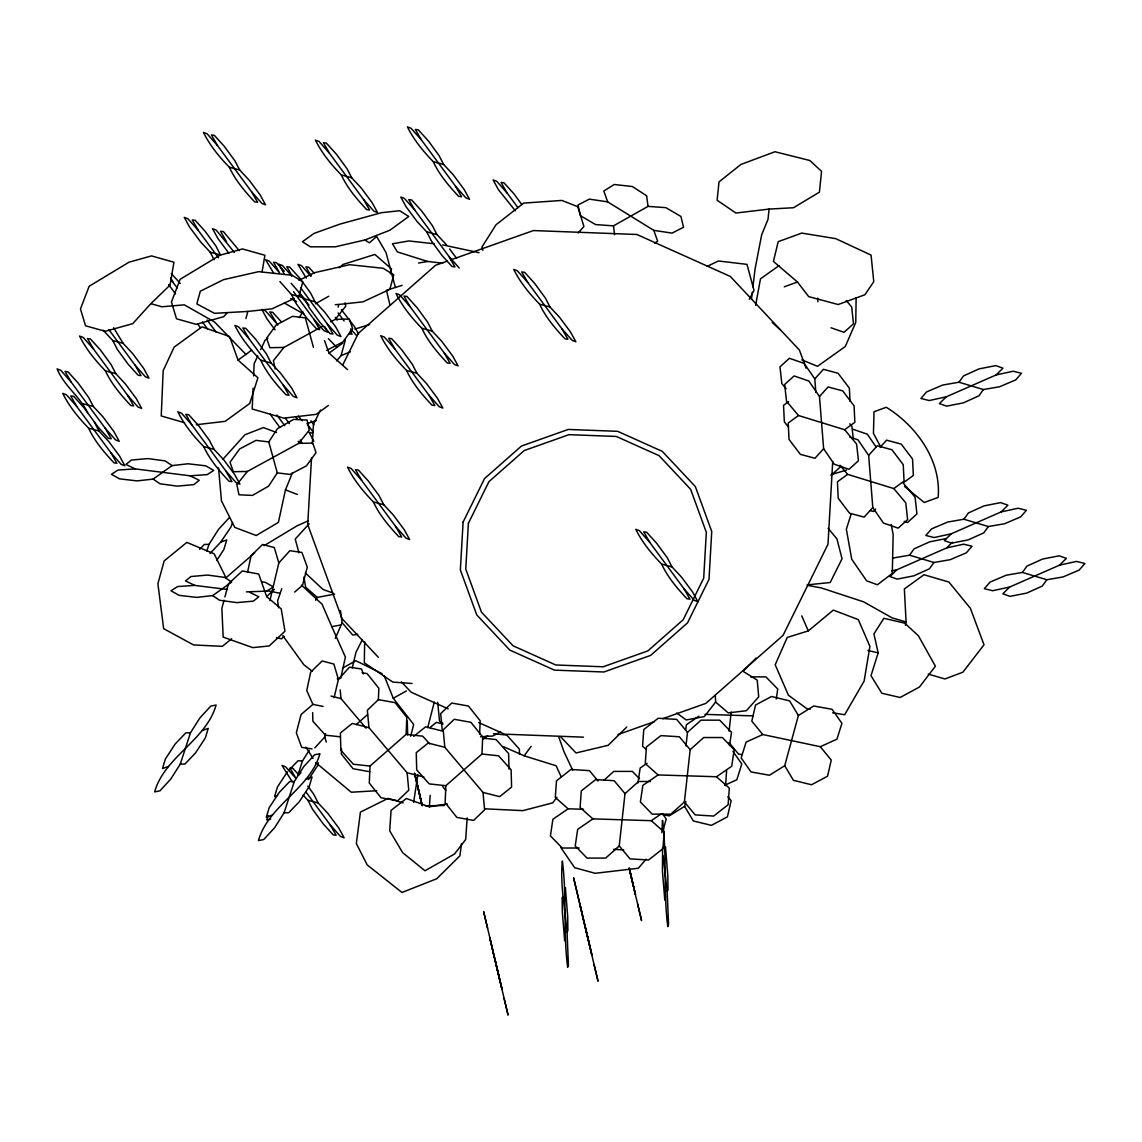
<?xml version="1.0" encoding="UTF-8"?>
<svg xmlns="http://www.w3.org/2000/svg" width="1142" height="1142" viewBox="0 0 1142 1142"><rect width="100%" height="100%" fill="white"/><g stroke="black" fill="none" stroke-linecap="round" stroke-linejoin="round"><path stroke-width="1.5" d="M856.129 297.862L855.758 322.372L845.294 346.511L817.486 366.325L801.812 359.873M364.669 641.747L364.312 662.803L392.848 682.102L412.076 683.473M253.096 388.123L252.211 408.993L283.844 418.143L316.148 414.36L328.411 405.439M253.61 375.961L254.138 363.784L257.778 355.919M341.529 748.909L341.315 754.02L353.049 768.709L369.751 771.735M370.008 766.054L369.294 783.069L381.028 797.758L397.716 800.785L408.765 790.207L407.137 772.777L368.98 727.654L367.353 710.21L378.402 699.646L395.103 702.658L406.823 717.362L406.124 734.363L370.008 766.054L353.378 764.241L340.858 750.265L340.387 732.993L352.293 723.428L368.98 727.654M378.359 700.217L378.844 688.298L367.124 673.609L362.114 672.709M445.851 785.696L445.152 802.712L456.871 817.401L473.573 820.427L484.622 809.864L482.995 792.42L444.823 747.296L443.196 729.852L454.245 719.289L470.947 722.315L482.681 737.004L481.967 754.02L445.851 785.696L429.235 783.897L416.702 769.908L416.245 752.635L428.136 743.071L444.823 747.296M479.611 734.363L480.168 720.745L468.448 706.056L451.747 703.029L440.698 713.607L442.325 731.037L425.638 726.812L413.732 736.376M311.538 457.771L307.712 524.549L342.015 618.607L378.387 657.349M312.337 443.71L313.45 424.381L320.545 410.007M832.718 461.682L827.979 544.277L783.084 635.323L705.842 703.386L662.745 718.689M447.264 803.868L429.378 806.823L430.177 795.374M467.178 817.872L465.693 839.47L454.559 853.988L424.995 870.775L402.641 852.646L389.679 830.805L391.078 810.363L406.352 798.501L429.378 806.823M725.555 785.682L726.612 770.722M769.066 209.086L735.891 213.04L717.119 200.235L719.003 181.921L740.872 164.477L774.947 151.743L809.878 160.522L821.555 171.314L819.414 192.156L793.519 207.73L769.066 209.086L768.009 219.35L761.657 234.809L755.005 269.312L752.921 286.885M661.004 814.046L651.325 820.698L592.912 818.885L577.695 829.349L575.211 845.937L587.045 858.099L605.674 858.099L619.235 845.937L625.002 793.647L638.564 781.485L650.412 781.485M685.971 745.94L687.484 732.322L701.045 720.159L719.674 720.159L731.508 732.322L729.524 745.598M684.401 801.984L690.168 749.694L703.729 737.532L722.358 737.532L734.192 749.694L731.708 766.282L716.491 776.746L658.077 774.933L642.86 785.396L640.377 801.984L652.21 814.146L670.839 814.146L684.401 801.984L695.207 814.903L713.693 816.059L728.125 804.725L729.31 788.094L716.491 776.746M729.081 731.123L731.18 712.023M751.465 299.204L752.293 292.166M413.632 802.426L417.858 774.676M461.496 843.695L459.926 855.786L436.758 878.74L401.998 892.473L367.253 864.951L356.347 843.581L360.415 812.119L388.18 798.315M637.935 782.955L640.177 768.024L647.086 763.27M685.671 729.724L686.413 724.742L698.861 716.177M776.26 699.004L777.745 689.04L765.911 676.878L750.665 676.892M262.132 271.596L264.915 255.266L242.475 248.942L220.006 255.208L180.136 279.29L171.443 301.959L176.496 318.789L196.21 324.342L223.689 316.705L227.087 312.951M755.619 305.414L760.472 278.848L779.158 265.544M564.676 891.188L565.361 887.534L567.702 916.569L567.874 930.759L567.046 931.858L568.416 964.919L567.66 967.288C563.035 932.043 566.989 896.27 562.364 861.025C560.008 884.479 564.947 908.418 567.046 931.858M565.347 937.125L564.676 940.765L562.321 911.744L562.149 897.541L562.977 896.456M664.801 850.562L665.486 846.921L667.827 875.943L667.999 890.146L667.171 891.231L668.541 924.306L667.784 926.676C663.159 891.417 667.114 855.658 662.488 820.399L661.903 832.761M665.472 896.513L664.801 900.153L662.446 871.132L662.603 847.621M905.42 625.288L906.091 621.976L904.364 588.944L923.992 574.754L948.888 582.049L970.357 608.258L984.019 644.802L962.849 672.224L944.905 678.962L928.232 674.094M247.543 572.399L251.097 555.697L262.56 544.477L274.294 547.532L278.834 562.92L269.897 600.649M292.466 472.759L285.457 489.918L278.391 522.394L256.222 535.527L234.738 527.39L221.462 500.838L218.536 467.92M390.35 273.88L391.52 268.955L374.89 254.452L343.114 264.416L339.088 267.756M314.821 747.91L324.785 736.918L325.584 733.549M334.078 697.691L338.403 679.404L349.466 667.185L361.5 668.955L363.284 673.837M352.278 667.942L355.947 652.367L362.357 639.606M427.708 727.711L434.26 702.144M410.677 736.233L413.704 724.471L393.262 698.262L384.283 676.007M224.046 600.192L221.876 608.343L223.175 637.108L252.782 647.628L269.155 645.972L284.972 631.24L281.203 608.886L266.657 596.581L258.706 574.012L242.29 570.957L228.386 583.905L224.917 596.938M245.915 318.561L247.843 311.438L272.024 308.811L294.122 298.519M298.861 296.32L302.773 281.86L292.209 275.265L258.606 271.668L223.561 279.647L200.293 291.21L196.852 303.915L214.453 313.322L247.843 311.438M338.089 307.169L338.817 304.471L362.999 301.831L389.836 289.34L393.747 274.879L383.184 268.284L349.58 264.701L314.535 272.667L299.018 280.375M663.117 830.405L666.2 818.971L662.446 813.518M662.617 814.66L669.312 815.859L684.586 806.352L685.914 801.441M784.711 765.725L798.372 715.506L813.646 705.999L832.075 709.31L841.925 723.343L836.958 739.159L820.299 746.711L762.785 734.534L746.126 742.086L741.158 757.903L751.008 771.935L769.437 775.247L784.711 765.725L793.433 780.329L811.548 784.754L827.55 776.203L831.262 760.101L820.299 746.711M336.547 360.886L341.058 355.633L345.384 339.916M318.39 762.728L317.433 765.911L308.44 779.643M878.155 652.853L871.003 675.693L881.824 693.237L900.11 697.491L919.481 686.999L935.398 666.2L918.396 635.78L904.692 623.147L883.879 618.293L873.916 633.924L878.155 652.853L867.906 650.469M851.19 513.914L846.35 529.203L851.718 559.237L866.664 580.878L877.441 584.761L892.302 573.412L893.144 534.584L891.217 524.449M206.816 551.029L208.986 544.406L218.479 529.417L229.328 517.654M180.265 764.084L190.471 732.821L199.964 717.833L210.813 706.07L216.109 705.014C206.031 740.501 164.719 756.404 154.627 791.891L159.923 790.835L170.772 779.072L180.265 764.084L184.861 764.084L195.482 753.006L205.36 737.903L208.229 728.382L202.262 730.48M284.087 812.776L294.308 781.513L303.801 766.525L314.635 754.762L319.946 753.706C309.853 789.193 268.541 805.096 258.449 840.583L263.745 839.527L274.594 827.764L284.087 812.776L288.683 812.776L299.304 801.713L309.197 786.61L312.066 777.074L306.085 779.172M297.905 775.018L302.544 760.829L309.197 750.323M281.774 588.715L277.606 600.849L278.648 607.815M232.554 522.508L230.998 526.933L220.763 542.065L210.028 553.499M268.242 815.459L266.7 819.885L270.668 819.099M335.363 638.378L342.115 622.675L340.473 610.684M260.69 349.623L265.072 340.188L267.87 338.16M342.6 365.269L358.36 333.321L435.587 265.272L447.193 261.147M749.352 299.261L754.006 290.368L746.982 264.359L718.432 260.99L707.283 266.314M315.606 600.264L317.276 597.437L334.649 594.097M268.784 441.94L277.435 428.664L293.637 419.399L307.084 420.056L309.225 430.191L298.69 443.382L247.371 471.446L236.837 484.622L238.978 494.772L252.425 495.414L268.627 486.149L277.278 472.874L268.784 441.94L256.036 440.369L239.649 448.934L230.027 462.21L233.296 471.717L247.371 471.446M299.104 317.647L302.916 311.809M216.68 560.479L223.875 549.488L226.744 539.966L220.763 542.065M287.327 771.892L277.449 786.995L274.58 796.516L277.563 795.474M958.98 382.227L963.52 375.918L979.079 368.88L995.781 365.611L1002.976 368.181L996.109 374.947L946.275 396.816L929.231 400.542L920.909 398.458L926.619 391.906L942.735 385.04L958.98 382.227L983.405 389.536L999.664 386.738L1015.766 379.872L1021.476 373.306L1013.168 371.221L996.109 374.947M983.405 389.536L978.88 395.86L963.306 402.883L946.618 406.152L939.409 403.597L946.275 396.816M893.287 557.981L909.546 555.183L914.085 548.859L929.645 541.836L946.333 538.553M963.919 519.225L968.459 512.915L984.019 505.892L1000.706 502.608L1007.915 505.178L1001.049 511.944L951.215 533.828L934.156 537.539L925.848 535.47L931.558 528.903L947.66 522.037L963.919 519.225L988.344 526.533L1004.603 523.735L1020.705 516.869L1026.415 510.303L1018.107 508.233L1001.049 511.944M933.97 562.492L929.431 568.802L913.871 575.825L897.184 579.108L889.975 576.539L896.841 569.772L946.675 547.903L963.734 544.177L972.042 546.247L966.332 552.814L950.215 559.68L933.97 562.492L909.546 555.183M988.344 526.533L983.804 532.857L968.245 539.88L951.557 543.164L944.348 540.594L951.215 533.828M1022.404 572.428L1026.943 566.118L1042.503 559.08L1059.191 555.811L1066.4 558.381L1059.533 565.147L1009.699 587.017L992.641 590.742L984.333 588.658L990.043 582.106L1006.145 575.24L1022.404 572.428L1046.829 579.736L1063.074 576.938L1079.19 570.058L1084.9 563.506L1076.592 561.421L1059.533 565.147M1046.829 579.736L1042.289 586.06L1026.729 593.083L1010.042 596.352L1002.833 593.797L1009.699 587.017M503.108 746.511L524.149 755.818L531.173 746.326M556.953 797.202L552.771 802.84L522.908 810.634L484.922 808.822M715.292 695.164L715.634 702.044L704.343 716.576L686.185 719.96L676.749 713.022M321.916 326.641L283.958 347.411L273.423 360.601L275.193 369.052M330.752 321.816L335.263 319.346L345.798 306.156L345.084 302.787M646.158 859.127L638.335 868.248L595.168 873.302L574.669 867.692L560.822 847.507M578.166 232.997L583.919 226.459L577.781 206.731L561.893 200.435L523.693 203.105L496.013 224.774L481.881 247.157L482.866 250.312M222.876 459.298L244.945 434.774L263.445 427.565L276.492 432.504M815.859 392.477L814.788 378.887L823.425 369.323L838.057 373.263L849.377 388.194L850.019 401.327M819.471 396.517L828.107 386.952L842.739 390.892L854.059 405.824L854.873 422.255L844.652 429.72L798.458 415.502L786.51 401.213L784.668 384.469L794.118 375.932L808.85 381.028L819.471 396.517L823.639 448.72L834.26 464.209L848.991 469.305L858.441 460.768L856.6 444.024L844.652 429.72M823.639 448.72L814.988 458.27L800.356 454.345L789.036 439.413L788.237 422.983L798.458 415.502M893.829 488.562L905.777 502.865L907.619 519.61L898.154 528.146L883.437 523.05L872.802 507.562L868.648 455.358L877.284 445.794L891.916 449.734L903.236 464.666L904.05 481.096L893.829 488.562L847.621 474.344L840.027 465.251M880.125 447.321L886.592 440.155L901.224 444.095L912.544 459.027L913.357 475.443L903.136 482.923L915.085 497.227L916.926 513.971L907.476 522.508L904.207 521.366M872.802 507.562L864.166 517.112L849.534 513.186L838.214 498.255L837.414 481.824L847.621 474.344M875.643 509.089L873.473 511.473L870.233 510.602M150.858 303.658L132.715 323.671L105.235 331.323L85.522 325.755L80.468 308.94L89.162 286.257L129.046 262.175L151.501 255.908L173.941 262.232L170.044 285.115L150.858 303.658L161.907 306.784L184.305 304.843L214.582 322.015L245.873 354.391M278.834 562.92L289.897 550.701L301.931 552.471L307.284 567.103L302.544 585.289L294.665 592.07M309.139 523.807L295.236 539.081L298.933 552.828M298.604 775.204L300.931 772.734M199.664 549.331L204.389 544.406L208.986 544.406M288.512 770.65L297.948 760.815L302.544 760.829M756.104 658.077L742.928 671.211L757.217 680.132L758.702 696.834L746.425 710.695L728.211 712.908L715.634 702.044M946.675 547.903L952.399 542.25M626.772 727.026L608.172 745.298L576.011 752.978L560.494 736.59M284.03 636.365L281.489 638.863L276.464 637.55M266.657 596.581L274.451 589.315M831.005 475.429L841.04 466.336M254.695 552.842L226.002 577.766L214.139 553.784L186.817 542.421L164.162 560.922L157.896 583.748L163.663 628.685L193.569 644.945L222.362 646.343L231.655 638.749M603.904 780.257L613.768 771.407L632.397 771.407L639.491 778.701M356.133 724.628L367.567 714.592M483.608 739.117L487.663 735.548M323.086 706.441L312.894 704.371L301.074 714.535L296.335 732.736L301.688 747.368L311.994 748.881M810.235 709.168L806.794 708.611L788.423 695.25L775.204 664.758L787.238 637.436L808.293 630.898L833.317 610.099L858.299 619.606L869.918 646.386L864.123 681.089L844.666 714.735L832.618 712.794M429.777 727.682L436.387 722.372L443.053 724.057M788.651 401.613L783.54 405.353L784.354 421.769L788.465 427.208M196.281 424.724L225.174 421.341L249.713 403.483L257.921 377.802L238.05 360.087L251.797 350.08M347.568 369.651L329.024 353.121L342.771 343.1M153.128 479.098L172.071 465.593L188.059 463.78L205.703 465.822L213.768 470.418L207.145 474.629L190.029 475.8L135.17 468.891L118.069 470.047L111.431 474.273L119.51 478.855L137.14 480.896L153.128 479.098L160.023 483.78L177.238 486.121L193.84 484.636L199.25 480.268L190.029 475.8M194.74 585.389L177.624 586.545L171 590.757L179.08 595.353L196.71 597.394L212.697 595.596L231.64 582.077L224.746 577.395L207.53 575.054L190.942 576.539L185.532 580.907L194.74 585.389L227.172 589.458M583.519 809.278L568.116 808.793L552.899 819.257L550.415 835.858L562.249 848.021L579.18 848.021M654.666 243.103L657.649 241.248L653.795 230.356L607.687 201.891L589.415 199.122L577.938 204.989L580.55 215.767L595.582 224.589L613.482 225.859L647.999 206.388L665.9 207.658L680.932 216.48L683.53 227.258L672.053 233.125L653.795 230.356M264.173 545.633L296.963 525.877L308.24 520.823M315.492 303.786L328.753 296.221M342.5 668.141L355.833 660.718L382.085 673.652M393.262 698.262L406.395 690.939M500.596 731.808L492.773 736.005L480.511 736.747M326.598 350.423L343 341.843L352.621 328.582L349.338 319.061L335.263 319.346M724.713 785.268L736.833 779.772L741.8 763.955L732.936 751.336M341.058 355.633L350.48 351.793M364.926 239.977L389.936 230.199L408.765 216.495L399.686 210.728L381.514 212.683L339.959 224.103L314.064 233.396L302.387 241.747L310.367 246.815L335.206 246.829L364.926 239.977L369.394 242.818L376.646 236.48L386.025 252.568L395.389 287.47M784.269 286.813L797.459 282.003L808.679 296.606L838.157 304.529L864.922 294.75L873.773 281.674L871.061 255.109L835.744 238.649L801.727 233.082L778.202 241.676L773.405 261.418L797.459 282.003M450.505 259.976L533.4 230.556L636.879 234.481L730.295 276.435L799.414 350.052L806.038 368.195M617.979 734.563L654.452 721.63M168.474 766.425L162.507 768.523L165.376 758.987L175.268 743.885L185.875 732.821L190.471 732.821M272.31 815.117L266.329 817.215L269.198 807.694L279.091 792.591L289.711 781.513L294.308 781.513M306.87 423.711L316.163 420.57M402.127 285.357L386.481 290.254L390.007 305.299M354.834 329.124L369.623 324.485M831.205 474.601L846.465 470.09M891.716 570.886L896.841 569.772M301.402 585.104L322.03 604.147L331.808 626.63L340.573 625.017M337.233 678.876L340.716 678.234L345.398 657.135L331.808 626.63M418.514 263.045L427.708 261.475L442.782 263.188M357.717 634.338L352.721 635.038L342.115 622.675M807.151 584.89L830.22 582.506L842.039 558.781L836.915 538.81L828.093 528.303M246.386 591.884L266.714 591.128L273.338 586.902L265.272 582.32L261.746 581.906M376.674 790.735L351.265 792.22L315.72 762.599M335.305 304.671L338.817 304.471M283.958 347.411L269.869 347.696L266.6 338.175L276.221 324.913L292.609 316.334L305.357 317.904L313.45 347.339M298.69 443.382L312.765 443.096L316.034 452.617L306.413 465.879L290.025 474.444L277.278 472.874M425.352 805.781L444.481 805.495M704.999 714.378L753.292 715.891M583.476 737.161L504.55 734.178L478.783 722.601M742.114 754.462L738.746 754.248L729.039 742.628M613.654 849.305L623.732 849.933M493.544 733.678L506.834 735.12L519.367 749.109L519.51 754.291M482.795 738.117L496.085 739.573L508.618 753.549L509.032 769.094M406.124 734.363L422.74 736.176L429.578 743.813M340.373 736.818L325.399 735.191L312.879 721.202L312.651 712.579M481.967 754.02L498.597 755.818L511.116 769.808L511.587 787.081L499.682 796.645L482.995 792.42M434.117 243.746L408.85 240.962L392.448 243.774L397.387 251.939L427.708 261.475M349.152 333.792L352.064 334.163L350.337 331.151M807.48 585.346L821.326 587.93L863.695 601.877L892.145 617.893L906.091 621.976M266.914 590.628L279.776 593.24M442.596 244.873L479.04 252.682M330.994 696.063L341.001 698.59L366.04 728.211M407.137 772.777L423.839 777.003M433.289 161.693L443.638 164.477L453.231 174.783L464.18 189.515L469.519 199.279L465.865 197.88L455.515 186.203L421.412 139.952L411.077 128.275L407.408 126.876C413.847 139.938 423.182 151.315 433.289 161.693C439.327 174.797 448.863 185.889 458.641 196.353L461.539 196.724L455.515 186.203M341.315 174.94L351.665 177.738L361.257 188.045L372.206 202.776L377.545 212.54L373.877 211.142L363.541 199.465L329.438 153.214L319.103 141.537L315.435 140.138C321.873 153.185 331.194 164.576 341.315 174.94C347.354 188.059 356.875 199.151 366.653 209.6L369.565 209.985L363.541 199.465M229.342 167.232L239.692 170.015L249.284 180.336L260.233 195.054L265.572 204.832L261.903 203.433L251.568 191.756L217.465 145.505L207.116 133.828L203.447 132.429C209.9 145.477 219.221 156.868 229.342 167.232C235.366 180.336 244.902 191.428 254.68 201.891L257.592 202.262L251.568 191.756M459.241 268.042L448.892 256.365L414.803 210.114L404.454 198.437L400.785 197.038L406.124 206.802L417.073 221.534L426.68 231.84L437.015 234.638L446.622 244.945M539.638 304.2L549.973 306.984L559.58 317.305L570.529 332.022L575.868 341.801L572.199 340.402L561.85 328.725L527.761 282.474L517.412 270.797L513.743 269.398C520.195 282.445 529.517 293.822 539.638 304.2C545.662 317.305 555.198 328.396 564.976 338.86L567.888 339.231L561.85 328.725M198.308 230.456L187.959 218.779L184.29 217.38L189.629 227.144L200.592 241.876L210.185 252.182L220.52 254.966L215.895 246.001L205.175 231.341L195.182 220.306L192.284 219.935L198.308 230.456L218.465 257.792M421.883 328.311L432.233 331.094L441.826 341.401L452.774 356.133L458.113 365.897L454.445 364.498L444.11 352.821L410.007 306.584L399.671 294.893L396.003 293.494C402.441 306.556 411.762 317.933 421.883 328.311C427.922 341.415 437.443 352.507 447.221 362.97L450.134 363.342L444.11 352.821M279.89 281.546L291.481 294.536L301.816 297.32L309.025 305.057M291.167 283.316L304.743 298.976L315.078 301.759L324.685 312.08L335.634 326.798L340.973 336.576L337.304 335.177L326.969 323.486L300.746 287.941M406.595 370.493L416.944 373.277L426.537 383.584L437.486 398.315L442.839 408.079L439.17 406.68L428.821 395.004L394.718 348.767L384.383 337.09L380.714 335.677C387.152 348.738 396.488 360.115 406.595 370.493C412.633 383.598 422.169 394.689 431.947 405.153L434.845 405.524L428.821 395.004M260.747 360.215L271.097 362.999L280.689 373.32L291.638 388.037L296.977 397.801L293.308 396.402L282.973 384.726L248.87 338.489L238.535 326.812L234.867 325.413C241.305 338.46 250.626 349.837 260.747 360.215C266.785 373.32 276.307 384.411 286.085 394.875L288.997 395.246L282.973 384.726M103.18 330.238L112.772 340.559L123.122 343.342L132.715 353.649L143.664 368.381L149.002 378.145L145.334 376.746L134.999 365.069L108.776 329.51M105.421 370.836L115.77 373.62L125.363 383.94L136.312 398.658L141.651 408.422L137.996 407.023L127.647 395.346L93.544 349.109L83.209 337.432L79.54 336.034C85.978 349.081 95.314 360.458 105.421 370.836C111.459 383.94 120.995 395.032 130.759 405.496L133.671 405.867L127.647 395.346M312.437 433.189L309.154 432.304L313.779 441.269M82.981 403.697L93.33 406.495L102.923 416.801L113.872 431.519L119.211 441.297L115.556 439.898L105.207 428.221L71.104 381.97L60.769 370.293L57.1 368.895C63.923 385.825 79.983 396.474 87.62 412.676M661.661 564.119L672.01 566.903L681.603 577.224L692.552 591.941L697.89 601.706L694.222 600.307L683.887 588.63L649.784 542.393L639.449 530.716L635.78 529.317C642.218 542.364 651.54 553.742 661.661 564.119C667.699 577.224 677.22 588.316 686.999 598.779L689.911 599.15L683.887 588.63M203.719 446.593L214.068 449.391L223.661 459.698L234.61 474.43L239.948 484.194L236.28 482.795L225.945 471.118L191.842 424.867L181.507 413.19L177.838 411.791C184.276 424.838 193.598 436.23 203.719 446.593C209.757 459.712 219.278 470.804 229.057 481.267L231.969 481.638L225.945 471.118M373.405 501.952L383.755 504.735L393.348 515.042L404.297 529.774L409.635 539.538L405.967 538.139L395.632 526.462L361.529 480.225L351.194 468.534L347.525 467.135C353.963 480.197 363.284 491.574 373.405 501.952C379.444 515.056 388.965 526.148 398.744 536.612L401.656 536.983L395.632 526.462M88.633 428.193L98.983 430.977L108.576 441.283L119.525 456.015L124.863 465.779L121.209 464.38L110.86 452.703L76.757 406.466L66.422 394.789L62.753 393.39C69.191 406.438 78.527 417.815 88.633 428.193C94.672 441.297 104.207 452.389 113.986 462.853L116.884 463.224L110.86 452.703M303.101 795.089L307.897 800.242L318.247 803.026L327.84 813.347L338.789 828.064L344.127 837.828L340.459 836.429L330.124 824.752L306.013 792.063M184.547 422.711L161.236 415.959L163.163 370.75L174.098 347.168L202.034 326.84L229.571 336.533L238.05 360.087M389.85 798.829L403.183 802.897M524.149 755.818L556.125 765.754L561.079 776.603M830.962 327.768L844.052 332.308L853.502 323.771L851.675 307.027L846.236 300.517M852.603 429.121L867.335 434.217L876.028 446.893M849.834 437.029L858.013 439.87L868.648 455.358M332.793 592.969L322.986 589.429L305.285 572.927M285.457 489.918L297.505 494.472M298.076 441.369L301.731 442.768L300.203 439.984M448.178 708.854L411.134 692.209L401.427 681.888M135.17 468.891L125.963 464.423L131.373 460.055L147.96 458.57L165.176 460.911L172.071 465.593M249.598 592.284L258.806 596.752L253.41 601.135L236.808 602.619L219.592 600.264L212.697 595.596M290.753 298.519L296.62 301.645M442.582 722.957L439.556 721.244L437.672 702.287M284.358 303.015L304.043 314.178M312.366 671.325L303.9 664.801L282.816 635.68M904.521 486.406L924.221 502.494L938.139 497.412C941.436 460.697 916.612 425.995 886.263 407.28L874.03 411.748L873.444 433.346L880.853 447.193M317.276 597.437L305.613 587.159L303.958 577.067M646.415 749.623L642.575 746.211L643.76 729.581L658.192 718.247L676.678 719.403L687.484 732.322M658.077 774.933L645.259 763.584L646.443 746.954L660.875 735.619L679.376 736.776L690.168 749.694M651.325 820.698L664.144 832.047L662.96 848.677L648.528 860.012L630.027 858.855L619.235 845.937M592.912 818.885L580.093 807.537L581.278 790.906L595.71 779.572L614.196 780.728L625.002 793.647M568.116 808.793L555.298 797.459L556.482 780.828L570.914 769.48L589.415 770.65L598.051 780.985M772.22 322.472L780.029 329.567M328.425 338.703L336.847 347.411M515.37 210.842L498.426 189.672L493.087 179.908L496.756 181.307L507.091 192.984L517.94 207.673M341.358 309.653L354.705 326.955L358.517 333.935M314.364 273.381L308.825 267.257L305.913 266.885L311.081 275.893M284.258 271.225L276.478 262.66L273.566 262.289L279.604 272.795L269.255 261.118L265.586 259.719L273.923 273.509M281.56 322.087L272.667 312.294L269.769 311.923L277.791 325.142M171.3 273.595L180.179 283.402M298.447 774.49L292.909 768.366L289.997 767.995L296.021 778.516L285.686 766.839L282.017 765.44L292.323 781.899M310.781 276.107L301.588 265.715L297.934 264.316L306.256 278.106M350.637 328.839L356.375 335.32M291.71 275.95L282.517 265.572L278.848 264.173L284.187 273.937M293.537 291.71L313.707 319.046L324.043 330.723L327.711 332.122L324.656 326.541M234.424 252.468L216.209 230.099L212.54 228.7L217.879 238.464L228.828 253.196M275.793 322.444L265.444 310.767L261.775 309.354L267.128 319.132L275.079 329.838M171 279.918L177.296 287.941M298.276 416.131L302.302 420.756M849.734 423.796L851.918 426.394L853.374 439.784M786.153 388.78L781.813 383.569L779.972 366.839L789.422 358.288L804.154 363.399L814.788 378.887M762.785 734.534L751.821 721.13L755.533 705.042L771.521 696.492L789.65 700.917L798.372 715.506M727.839 796.702L731.137 800.728L727.425 816.816L711.423 825.366L693.308 820.941L684.586 806.352M442.653 786.453L445.851 790.464M449.605 248.956L456.572 258.335M295.578 416.63L297.562 419.314M285.443 418.286L289.426 423.639M207.116 320.017L216.066 332.065M168.616 284.558L175.583 293.937M338.16 312.951L344.07 320.973M308.112 425.267L313.308 432.318M276.892 415.003L284.772 425.68M202.405 321.987L207.401 328.768M521.766 204.518L513.971 193.855L503.979 182.834L501.067 182.463L507.091 192.984M335.263 317.433L337.218 320.103M239.263 250.655L223.432 231.626L220.52 231.255L226.544 241.776M310.967 420.784L313.893 424.781M270.14 414.161L279.876 427.479M197.609 323.885L200.535 327.882M113.615 327.697L123.122 343.342M307.769 786.053L313.622 794.047L318.247 803.026M305.899 747.139L313.036 758.388M527.761 282.474L521.723 271.953L524.635 272.324L534.627 283.359L545.348 298.019L549.973 306.984M421.412 139.952L415.388 129.446L418.3 129.817L428.293 140.837L439.013 155.498L443.638 164.477M649.784 542.393L643.76 531.872L646.672 532.243L656.664 543.264L667.385 557.924L672.01 566.903M448.892 256.365L454.93 266.871L452.018 266.5L442.025 255.48L431.305 240.819L426.68 231.84M414.803 210.114L408.765 199.593L411.677 199.978L421.669 210.999L432.39 225.659L437.015 234.638M329.438 153.214L323.414 142.707L326.327 143.078L336.319 154.099L347.025 168.759L351.665 177.738M410.007 306.584L403.983 296.064L406.895 296.435L416.887 307.455L427.608 322.115L432.233 331.094M394.718 348.767L388.694 338.246L391.606 338.617L401.599 349.638L412.319 364.298L416.944 373.277M326.969 323.486L332.993 334.006L330.081 333.635L320.088 322.615L309.368 307.955L304.743 298.976M217.465 145.505L211.441 134.984L214.339 135.356L224.332 146.39L235.052 161.051L239.692 170.015M291.995 275.75L286.842 266.728L289.74 267.1L299.732 278.12L310.453 292.795L315.078 301.759M313.707 319.046L319.731 329.567L316.819 329.196L306.827 318.161L296.106 303.501L291.481 294.536M361.529 480.225L355.505 469.705L358.417 470.076L368.409 481.096L379.13 495.756L383.755 504.735M248.87 338.489L242.846 327.968L245.758 328.339L255.751 339.36L266.471 354.02L271.097 362.999M170.715 278.006L173.299 282.517M191.842 424.867L185.818 414.36L188.73 414.732L198.722 425.752L209.443 440.412L214.068 449.391M134.999 365.069L141.023 375.59L138.111 375.218L128.118 364.184L117.398 349.523L112.772 340.559M93.544 349.109L87.52 338.589L90.432 338.96L100.425 349.98L111.145 364.641L115.77 373.62M105.207 428.221L111.231 438.728L108.333 438.357L98.34 427.336L83.637 407.337L73.645 396.317L70.733 395.946L76.757 406.466M330.124 824.752L336.148 835.273L333.236 834.902L323.243 823.882L312.523 809.221L307.897 800.242M71.104 381.97L65.08 371.45L67.992 371.821L77.984 382.856L88.705 397.516L93.33 406.495M299.504 292.823L301.816 297.32M210.185 252.182L214.039 259.662M94.358 421.998L98.983 430.977M572.713 770.25L563.848 751.407L558.681 736.619M312.894 704.371L306.755 690.553L310.667 672.195L322.13 660.975L333.864 664.03L338.403 679.404M801.77 615.881L808.293 630.898M324.499 340.559L329.024 353.121M607.687 201.891L603.818 191L614.268 184.504L632.397 186.531L646.658 195.782L647.999 206.388M324.785 736.918L326.298 742.043M637.593 903.879L641.576 920.595L629.927 871.546M581.977 913.015L573.584 877.713L591.927 955.169L579.693 903.793L580.521 907.219M492.016 946.875L483.623 911.587L487.605 928.303M504.079 998.394L508.076 1015.124L492.202 948.231M421.669 803.568L414.717 774.29M594.04 964.533L598.037 981.249L582.163 914.357M414.589 773.134L422.126 805.281M629.171 867.749L635.466 894.529L629.356 868.834L633.439 886.235M585.246 926.776L589.443 944.605M495.285 960.636L501.966 989.043L489.732 937.668L499.925 980.764M417.03 783.455L421.241 801.284M414.632 773.505L422.297 805.824M613.482 225.859L614.582 234.695M663.102 855.843L667.171 891.231M340.188 689.882L341.001 698.59M817.615 298.119L817.9 301.759M407.294 721.116L407.665 734.92M463.095 522.08L460.354 569.944L476.742 614.896L509.775 650.069L554.427 670.126L603.875 671.996L650.626 655.408L687.527 622.89L708.996 579.379L711.737 531.501L695.335 486.549L662.303 451.375L617.665 431.319L568.216 429.449L521.466 446.037L484.551 478.569L463.095 522.08M468.391 523.307L465.765 569.116L481.453 612.141L513.058 645.801L555.783 664.987L603.119 666.785L647.842 650.911L683.173 619.778L703.7 578.138L706.327 532.329L690.639 489.318L659.034 455.644L616.309 436.458L568.973 434.659L524.249 450.533L488.919 481.667L468.391 523.307"/></g></svg>
